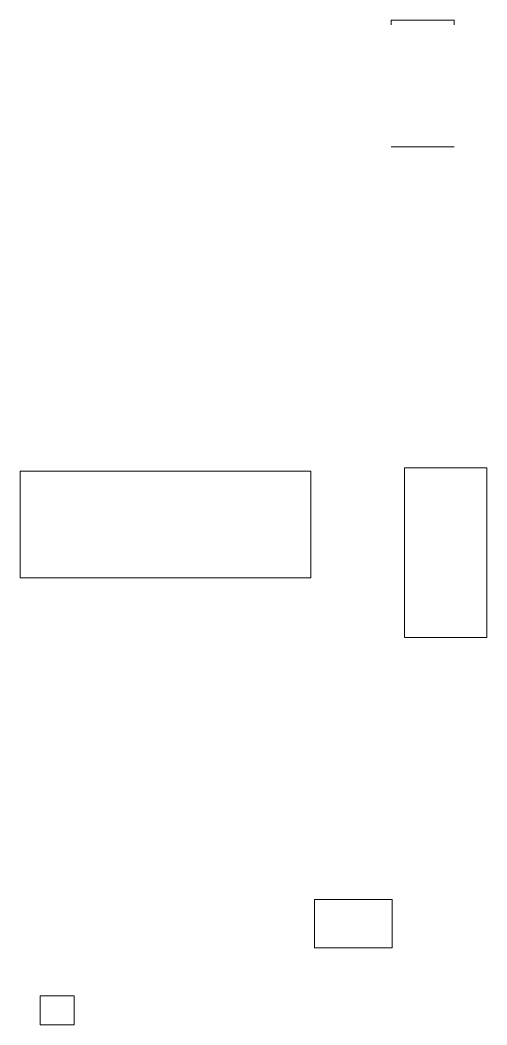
# Model space of a CAD drawing. Header units: millimetres. Extents: x 0 to 241, y -16 to 86.
# Drawn here: x 187.27 to 196.9, y 64.87 to 85.59 of the extents above; entities that cross this region are included whole.
import ezdxf

# ---------------------------------------------------------------- set-up
doc = ezdxf.new("R2010")
doc.units = ezdxf.units.MM
doc.layers.add('Warstwa3', color=7, linetype='Continuous', lineweight=15)

msp = doc.modelspace()

# ---------------------------------------------------------------- linework, layer by layer
at = {"layer": 'Warstwa3'}
for p, q in [((194.921, 85.489), (194.921, 85.589)), ((194.921, 85.589), (196.221, 85.589)), ((196.221, 85.589), (196.221, 85.489)), ((196.221, 82.975), (194.921, 82.975)), ((187.268, 76.289), (187.268, 74.089)), ((193.268, 76.289), (187.268, 76.289)), ((193.268, 74.089), (193.268, 76.289)), ((187.268, 74.089), (193.268, 74.089)), ((193.342, 66.454), (193.342, 67.454)), ((193.342, 67.454), (194.942, 67.454)), ((194.942, 67.454), (194.942, 66.454)), ((194.942, 66.454), (193.342, 66.454))]:
    msp.add_line(p, q, dxfattribs=at)
for points in [[(195.198, 72.858), (196.898, 72.858), (196.898, 76.358), (195.198, 76.358)], [(187.681, 64.866), (188.381, 64.866), (188.381, 65.466), (187.681, 65.466)]]:
    msp.add_lwpolyline(points, close=True, dxfattribs=at)

doc.saveas('drawing.dxf')
